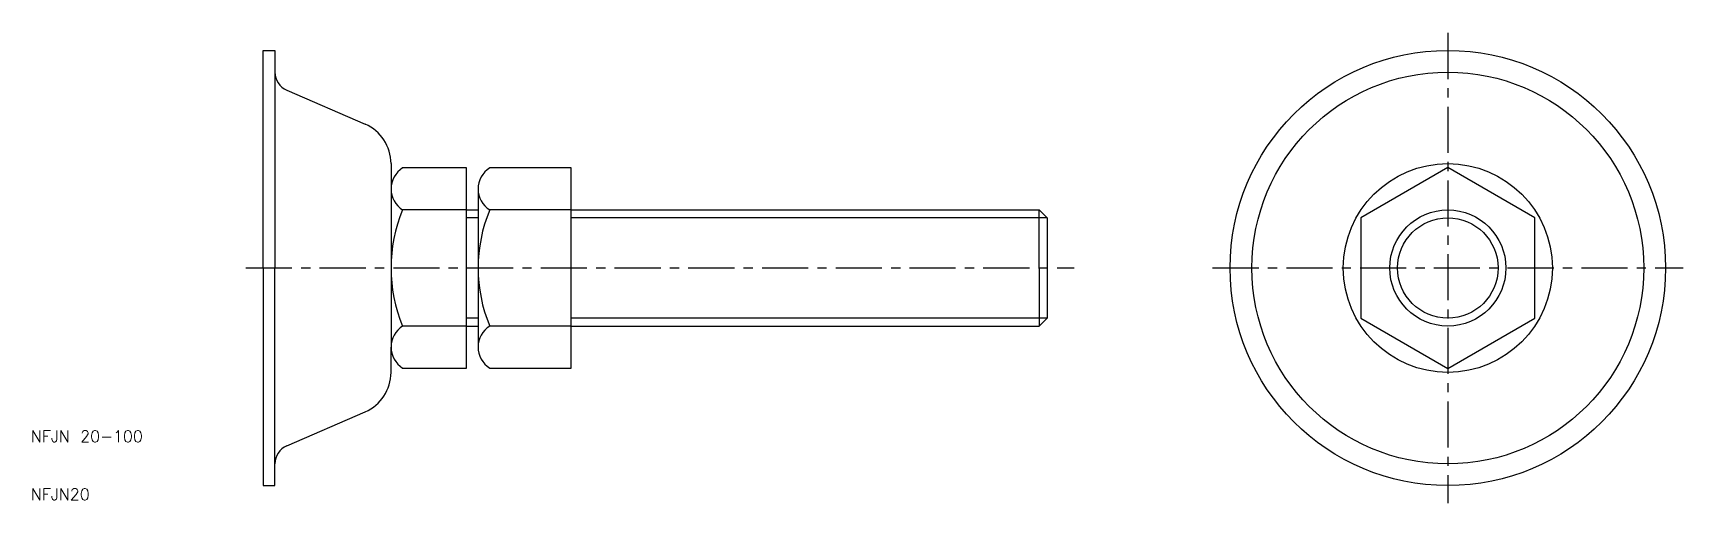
# Model space of a CAD drawing. Extents: x 10 to 294, y 10 to 90.
import ezdxf

# ---------------------------------------------------------------- set-up
doc = ezdxf.new("R2010")
doc.units = 0
doc.header["$LTSCALE"] = 0.25
doc.linetypes.add('CENTER', pattern=[50.8, 31.75, -6.35, 6.35, -6.35])
doc.layers.get('0').update_dxf_attribs({"linetype": 'CONTINUOUS'})
doc.layers.add('CENTER', color=1, linetype='CENTER')
doc.styles.get("Standard").update_dxf_attribs({"font": 'txt.shx', "bigfont": 'extfont.shx'})

msp = doc.modelspace()

# ---------------------------------------------------------------- linework, layer by layer
at = {"color": 7, "linetype": 'CONTINUOUS'}
for p, q in [((50, 50), (50, 87.5)), ((50, 87.5), (52, 87.5)), ((52, 87.5), (52, 83.75)), ((52, 83.75), (52, 50)), ((54.05, 80.63), (67.54, 74.79)), ((72, 68), (72, 63.62)), ((85, 67.24), (74, 67.24)), ((85, 32.76), (85, 67.24)), ((103, 67.24), (89, 67.24)), ((103, 32.76), (103, 67.24)), ((254, 67.32), (239, 58.66)), ((269, 58.66), (254, 67.32)), ((72, 63.62), (72, 36.38)), ((87, 63.62), (87, 36.38)), ((85, 60), (74, 60)), ((85, 60), (87, 60)), ((103, 60), (89, 60)), ((103, 60), (183.65, 60)), ((183.65, 50), (183.65, 60)), ((183.65, 60), (185, 58.65)), ((185, 58.65), (185, 41.35)), ((239, 58.66), (239, 41.34)), ((269, 41.34), (269, 58.66)), ((50, 50), (50, 12.5)), ((52, 16.25), (52, 50)), ((183.65, 50), (183.65, 40)), ((85, 40), (74, 40)), ((85, 40), (87, 40)), ((103, 40), (89, 40)), ((103, 40), (183.65, 40)), ((183.65, 40), (185, 41.35)), ((239, 41.34), (254, 32.68)), ((254, 32.68), (269, 41.34)), ((72, 32), (72, 36.38)), ((74, 32.76), (85, 32.76)), ((89, 32.76), (103, 32.76)), ((54.05, 19.37), (67.54, 25.21)), ((52, 12.5), (52, 16.25)), ((50, 12.5), (52, 12.5))]:
    msp.add_line(p, q, dxfattribs=at)
at = {"color": 3, "linetype": 'CONTINUOUS'}
for p, q in [((87, 58.65), (85, 58.65)), ((185, 58.65), (103, 58.65)), ((87, 41.35), (85, 41.35)), ((185, 41.35), (103, 41.35))]:
    msp.add_line(p, q, dxfattribs=at)
at = {"color": 7, "linetype": 'CONTINUOUS'}
for radius in [37.5, 33.75, 18, 10]:
    msp.add_circle((254, 50), radius, dxfattribs=at)
at = {"color": 3, "linetype": 'CONTINUOUS'}
msp.add_circle((254, 50), 8.65, dxfattribs=at)
at = {"color": 7, "linetype": 'CONTINUOUS'}
for centre, radius, start, end in [((55.4, 83.75), 3.4, 180, 246.5966), ((64.6, 68), 7.4, 0, 66.5966), ((76.28, 63.62), 4.28, 122.1692, 180), ((91.28, 63.62), 4.28, 122.1692, 180), ((76.28, 63.62), 4.28, 180, 237.8308), ((91.28, 63.62), 4.28, 180, 237.8308), ((98, 50), 26, 157.3801, 202.6199), ((113, 50), 26, 157.3801, 202.6199), ((76.28, 36.38), 4.28, 122.1692, 180), ((91.28, 36.38), 4.28, 122.1692, 180), ((76.28, 36.38), 4.28, 180, 237.8308), ((91.28, 36.38), 4.28, 180, 237.8308), ((64.6, 32), 7.4, 293.4034, 0), ((55.4, 16.25), 3.4, 113.4034, 180)]:
    msp.add_arc(centre, radius, start, end, dxfattribs=at)
at = {"layer": 'CENTER', "color": 1, "linetype": 'CENTER'}
for p, q in [((254, 90.5), (254, 9.5)), ((47, 50), (189.65, 50)), ((213.5, 50), (294.5, 50))]:
    msp.add_line(p, q, dxfattribs=at)

# ---------------------------------------------------------------- texts
at = {"color": 7, "linetype": 'CONTINUOUS'}
for s, p in [('NFJN 20-100', (10, 20)), ('NFJN20', (10, 10))]:
    msp.add_text(s, height=2, dxfattribs=at).set_placement(p)

doc.saveas('drawing.dxf')
